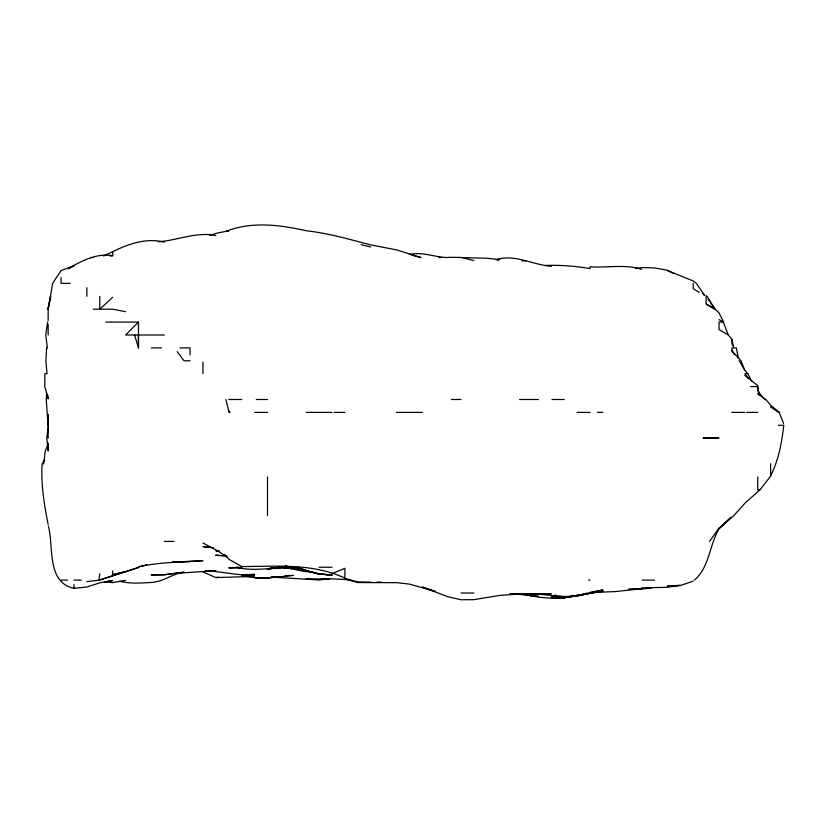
<?xml version="1.0" encoding="UTF-8"?>
<svg xmlns="http://www.w3.org/2000/svg" width="825" height="825" viewBox="0 0 825 825"><rect width="100%" height="100%" fill="white"/><g stroke="black" fill="none" stroke-linecap="round" stroke-linejoin="round"><path stroke-width="1.24" d="M48.159 426.205L48.128 414.738M783.75 425.298C781.78 442.912 778.408 461.113 770.055 476.902L760.031 489.802L745.429 502.703L733.817 515.604L719.029 528.505L731.012 517.285L719.317 528.505M46.643 392.463L46.252 399.496L48.015 425.298M46.674 347.892L45.88 360.793L47.066 373.694L44.921 373.694L44.767 386.595L48.159 398.887L47.798 395.206M86.862 581.656L99.021 580.119L99.763 573.788M43.673 464.001L45.241 451.1L48.159 443.85M48.159 427.68L46.736 438.199L48.159 450.388M47.829 309.189L50.696 296.288L48.159 309.189L48.159 320.543M47.685 322.09L45.715 334.991L47.386 347.892M48.159 309.189L52.635 283.377L61.06 270.559L73.961 265.918L68.63 268.775M719.029 528.897C709.17 545.335 709.717 566.713 694.526 580.119M44.818 459.659L42.147 464.001C40.827 484.234 44.241 504.745 48.159 524.618M709.613 541.406L719.029 527.918M105.755 322.09L138.466 322.09L125.637 334.991L164.268 334.991M112.664 297.248L99.763 309.189L99.763 296.423M68.63 268.311C81.964 260.865 96.793 252.883 112.664 255.698L112.664 251.738C128.37 243.88 146.489 237.548 164.268 242.168M226.504 231.186C251.646 221.182 280.407 224.905 306.188 230.752C328.195 233.166 349.274 239.333 370.693 244.881L396.495 249.882L421.09 257.575L411.737 255.131M103.62 255.987L112.664 251.738M496.186 259.648C514.429 253.729 532.95 264.928 551.317 266.331M331.99 573.602L344.891 568.26L344.891 578.108C312.397 562.949 276.365 566.497 241.684 566.538L228.773 559.164L224.431 554.317M210.014 235.403L215.872 233.372L228.773 230.794L226.504 231.454M693.227 581.089L680.326 585.554L667.425 586.028L679.161 585.358M99.021 580.119L138.466 567.518L125.565 571.715L112.664 574.674L112.664 570.921M99.763 580.119L125.565 571.581L112.664 574.674M497.362 260.36L499.713 259.648L486.812 258.204L461 257.575M146.675 564.785L138.466 566.909C159.607 561.908 181.448 562.31 202.971 560.67L177.169 561.949M587.153 593.02C567.053 599.373 545.923 599.631 525.515 594.66L538.416 596.403L512.614 593.722L525.515 594.443L510.067 593.577M158.41 241.756C177.674 240.395 196.412 231.443 215.872 235.568M577.118 595.732L602.92 590.968L564.217 597.764L551.317 596.949L564.217 597.609L577.118 595.732L551.317 598.434L564.217 597.609L602.92 590.999L592.36 592.309L602.92 591.226L597.053 591.721M202.971 571.942L215.872 577.583L218.223 577.098M184.212 572.096C172.631 573.55 163.288 581.955 151.367 582.44C140.828 583.079 129.979 583.935 119.666 581.182M590.019 592.381L602.92 589.927L589.308 593.02C569.838 599.93 550.058 594.474 530.207 593.557M183.037 572.21L177.169 573.303L215.872 570.653L205.322 570.807M125.565 580.398L112.664 582.594L104.455 581.986M564.217 597.609L577.118 595.464L564.217 597.197L559.525 596.155M279.427 567.218L267.486 569.167L280.387 567.218L292.112 568.6C273.611 566.29 254.946 572.292 236.466 567.218L241.684 567.786L228.773 567.868L241.684 567.466M635.755 268.537L641.623 267.62L654.524 267.898L667.425 270.26M680.326 585.296L667.425 587.297L641.623 587.864M110.179 256.08L112.664 255.698M652.183 587.761L641.623 589.071L628.722 589.298L641.623 588.751L615.821 591.535L592.36 592.567M329.639 578.748L319.089 579.954L271.002 577.087M272.178 568.033L269.827 568.27L280.387 568.404L269.827 568.487M275.694 567.683C287.605 565.919 299.052 572.014 310.881 571.808M48.397 526.164C53.903 546.707 46.324 582.429 73.961 588.287L86.862 587.039L99.763 582.842L112.664 580.635L107.972 580.996M592.36 592.113L594.712 591.917M328.474 578.758L319.089 579.48L306.188 579.222L331.99 578.882L349.759 579.727M409.396 254.523C422.617 251.439 435.167 257.441 448.099 257.575M545.449 265.444C560.33 264.959 575.334 266.073 590.019 268.579L590.019 266.795C607.252 268.084 624.742 263.866 641.623 269.373M285.079 575.757L293.287 575.376C276.169 577.17 258.596 579.975 241.684 575.314L247.541 575.798M518.471 593.608L512.614 593.835L551.317 593.897L521.988 593.587M525.515 593.67L499.713 595.403L473.901 599.662L461 599.744L448.099 596.795L422.297 587.039L435.198 591.35L409.396 584.09L396.495 582.677L357.792 582.553L344.891 579.016M251.058 576.479L215.872 577.583M376.561 582.192L381.253 582.048M172.477 561.722L190.07 561.608M90.554 257.575L92.854 257.575M70.146 283.377L61.06 283.377L61.06 277.633M93.173 309.189L112.664 309.189L125.565 311.664M706.128 295.36L706.128 303.992L715.038 309.189L719.029 312.85L723.577 322.09L719.029 322.09L719.029 329.557L728.341 334.991L731.93 339.395L733.435 346.675M151.367 347.892L161.525 347.892M180.005 347.892L190.07 347.892L190.07 354.915M190.07 360.793L183.975 360.793L177.169 351.605M751.637 381.222L747.842 373.694L744.841 373.694L748.492 378.654M750.616 386.595L757.484 386.595M228.773 399.496L241.684 399.496M256.297 399.496L267.486 399.496M451.481 399.496L461 399.496M519.554 399.496L538.416 399.496M552.038 399.496L564.217 399.496M764.383 399.496L765.775 399.496L770.643 405.096L779.192 412.397L783.544 423.483M254.585 412.397L267.486 412.397M306.24 412.397L331.99 412.397M334.228 412.397L344.891 412.397M396.495 412.397L422.297 412.397M577.118 412.397L590.019 412.397M597.424 412.397L602.92 412.397M731.93 412.397L744.841 412.397M746.708 412.397L757.742 412.397M778.357 425.298L783.544 425.298M760.031 489.802L757.742 489.802L757.742 476.902M164.268 541.406L174.034 541.406M305.013 569.91L293.287 567.425L319.089 573.983L331.99 574.942L319.089 573.983L306.188 570.745L297.701 567.218L306.188 570.653L319.089 573.983L331.99 575.365M319.089 567.218L331.99 567.218M61.06 580.119L67.557 580.119M73.961 580.119L81.293 580.119M588.576 580.119L590.019 580.119M642.252 580.119L654.524 580.119M461 593.02L473.901 593.02M448.099 257.328L461 257.421M439.044 257.544L441.602 257.575M370.693 582.161L357.792 581.924L344.891 578.418M251.058 574.355L254.585 574.427C238.043 576.438 221.894 570.952 205.322 571.013M210.014 546.944L202.971 546.686L213.531 547.81M521.988 260.834L525.515 261.04M219.398 551.213L215.872 550.842L219.398 551.306M245.2 574.654L254.585 575.953L246.366 574.582M305.013 569.982L293.287 568.198L285.192 565.682M554.833 595.114L557.174 595.629M361.144 244.674L370.693 246.943M306.188 570.745L319.089 573.963M462.103 257.575L473.901 260.587M297.701 567.218L306.188 570.653M673.881 273.601L667.425 270.476L693.227 281.005L696.341 283.377L704.56 295.288M202.971 543.015L215.872 549.821L226.927 556.792M719.029 319.667L723.577 322.09M706.128 303.992L714.986 309.189L707.087 296.288M699.239 292.473L693.227 288.657L693.227 283.377M779.192 412.397L770.643 406.725L778.81 412.397M765.775 399.496L757.742 393.803L759.639 395.433M744.841 375.437L757.742 385.615L757.742 390.844L763.641 398.537M225.813 399.496L228.773 410.933L230.237 412.397M702.673 293.514L704.385 295.36M739.262 360.793L744.841 370.343L747.842 373.694M738.354 358.442L736.385 347.892L731.93 347.892L731.93 350.821L741.005 360.793L744.841 370.404M731.93 350.821L734.683 354.812M708.17 299.258L709.541 301.249M710.903 303.229L714.986 309.189M732.806 345.716L731.93 343.53L731.93 339.395M723.278 322.09L728.341 334.991M134.588 334.991L138.466 347.882L138.466 334.991M757.742 387.018L759.01 393.257M770.643 463.815L770.643 476.077M267.486 476.902L267.486 515.604M228.773 410.933L228.773 412.397M202.971 362.093L202.971 373.694M138.466 322.09L138.466 347.882M86.862 287.667L86.862 296.288M73.961 584.574L73.961 588.287M48.159 324.442L48.159 334.991M48.159 414.738L48.159 438.199M48.159 443.077L48.159 451.1M706.128 437.539L703.013 438.199L719.029 438.199L706.128 437.539M177.169 573.055L164.268 574.757L151.367 574.922L164.268 574.757L177.169 573.055M280.387 576.654L267.486 577.851L254.585 577.644L267.486 577.851L280.387 576.654M226.432 555.875L215.872 555.256L226.432 555.875"/></g></svg>
